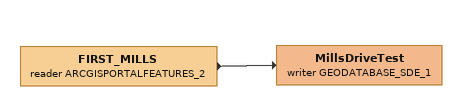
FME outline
FIRST_MILLS (reader ARCGISPORTALFEATURES_2)
    -> MillsDriveTest (writer GEODATABASE_SDE_1)
MillsDriveTest (writer GEODATABASE_SDE_1)
